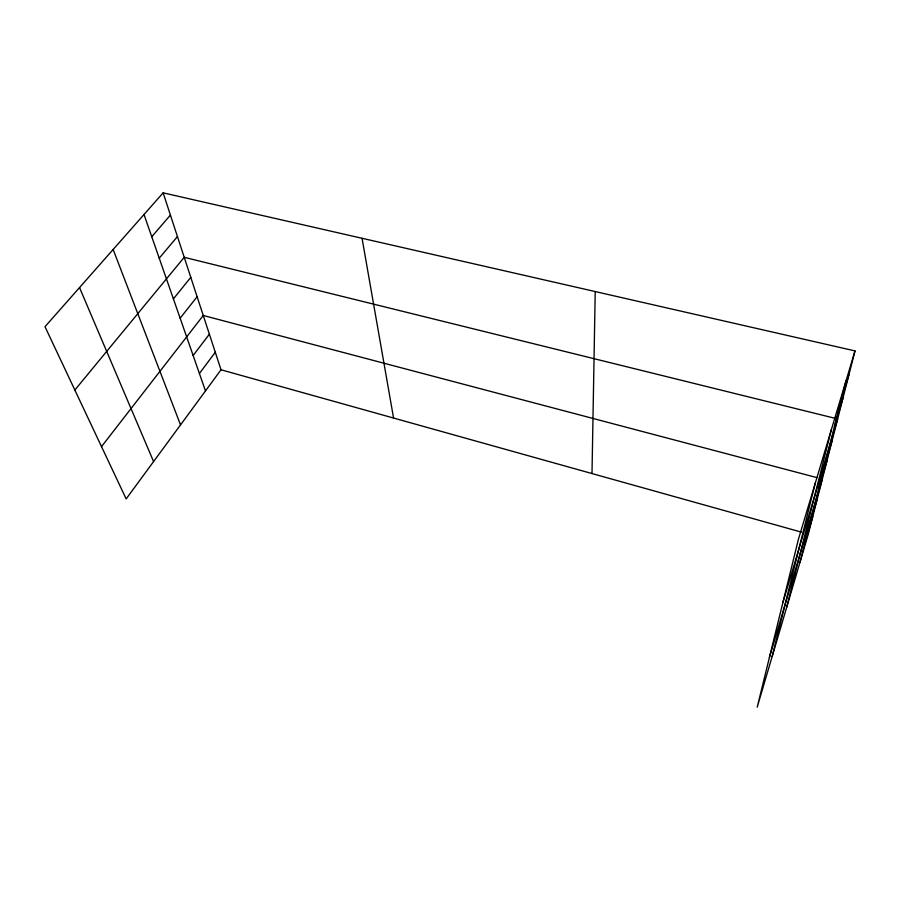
<?xml version="1.0" encoding="UTF-8"?>
<svg xmlns="http://www.w3.org/2000/svg" width="900" height="900" viewBox="0 0 900 900"><rect width="100%" height="100%" fill="white"/><g stroke="black" fill="none" stroke-linecap="round" stroke-linejoin="round"><path stroke-width="1.35" d="M591.998 473.558L595.226 291.566M772.166 656.516L815.276 483.131M786.701 607.252L831.409 429.457M800.055 562.039L846.034 380.767M855 350.91L808.312 534.071L757.204 707.164L798.491 539.033L855 350.91L163.136 192.836L45 326.7L126.157 498.915L221.018 369.776L163.136 192.836M809.055 526.545L817.481 498.105M804.465 544.646L812.801 516.431M823.68 468.889L832.342 439.796M818.651 488.7L827.246 459.81M769.421 657.416L822.341 479.048M840.082 404.246L848.97 374.569M834.379 426.724L843.199 397.226M782.944 602.336L837.653 418.95L184.23 257.299L74.846 390.037M199.406 373.511L215.291 352.26M193.14 355.511L209.374 334.181M101.509 446.614L203.265 315.484L817.02 477.641M180.135 318.206L197.123 296.73M173.407 298.879L190.789 277.346M159.232 258.188L177.446 236.565M151.763 236.734L170.415 215.089M221.018 369.776L801.54 532.17M79.526 287.584L153.585 461.576M113.141 249.491L180.529 424.901M144.011 214.504L205.481 390.938M362.048 238.286L393.57 418.039"/></g></svg>
